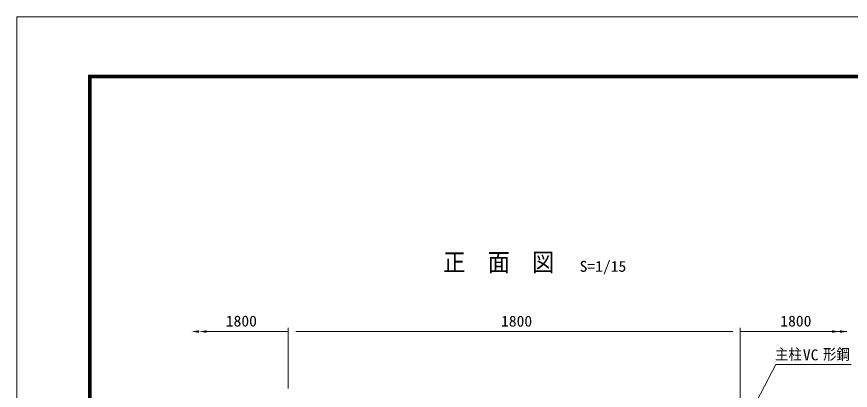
# Model space of a CAD drawing. Units: millimetres, scale not verified. Extents: x -4455 to 4455, y -3150 to 3150.
# Drawn here: x -4455 to -1136, y 1662 to 3150 of the extents above; entities that cross this region are included whole.
import ezdxf
from ezdxf.enums import TextEntityAlignment as Align

# ---------------------------------------------------------------- set-up
doc = ezdxf.new("R2010")
doc.units = ezdxf.units.MM
doc.header["$LTSCALE"] = 30
for name, color, linetype, lineweight in [('0-1_5寸法', 1, 'Continuous', 18), ('0-4_7詳細', 7, 'Continuous', 18), ('0-5_6文字', 3, 'Continuous', 18), ('0-F_D-TTL', 7, 'Continuous', 9)]:
    doc.layers.add(name, color=color, linetype=linetype, lineweight=lineweight)
doc.styles.add('ＭＳ ゴシック', font='')
doc.styles.get('ＭＳ ゴシック').set_extended_font_data('MS Gothic')

msp = doc.modelspace()

# ---------------------------------------------------------------- linework, layer by layer
at = {"layer": '0-1_5寸法'}
for p, q in [((-3698.83, 1896.04), (-3373.71, 1896.04)), ((-1573.71, 1896.04), (-1180.41, 1896.04)), ((-1209.37, 1896.04), (-1148.87, 1896.04))]:
    msp.add_line(p, q, dxfattribs=at)
for points in [[(-3728.83, 1901.04), (-3728.83, 1891.04), (-3758.83, 1896.04)], [(-3698.83, 1901.04), (-3698.83, 1891.04), (-3728.83, 1896.04)], [(-1178.41, 1896.04), (-1208.41, 1890.83), (-1208.41, 1901.25)], [(-1146.87, 1896.04), (-1176.87, 1890.83), (-1176.87, 1901.25)]]:
    msp.add_solid(points, dxfattribs=at)
at = {"layer": '0-4_7詳細', "color": 1}
for p, q in [((-3373.71, 1669.39), (-3373.71, 1911.04)), ((-3343.71, 1896.04), (-1603.71, 1896.04)), ((-1573.71, 1622.46), (-1573.71, 1911.04))]:
    msp.add_line(p, q, dxfattribs=at)
at = {"layer": '0-5_6文字', "color": 7, "lineweight": 9}
msp.add_lwpolyline([(-1132.23, 1764.92), (-1432.79, 1764.92), (-1538.43, 1561.87)], dxfattribs=at)
at = {"layer": '0-F_D-TTL', "color": 2, "lineweight": 18}
msp.add_lwpolyline([(-4454.85, 3150.21), (4454.85, 3150.21), (4454.85, -3150.21), (-4454.85, -3150.21)], close=True, dxfattribs=at)
at = {"layer": '0-F_D-TTL'}
for points in [[(-4168.47, 2916.87), (4168.47, 2916.87), (4168.47, -2916.87), (-4168.47, -2916.87)], [(-4165.81, 2914.21), (4165.81, 2914.21), (4165.81, -2914.21), (-4165.81, -2914.21)], [(-4163.16, 2911.56), (4163.16, 2911.56), (4163.16, -2911.56), (-4163.16, -2911.56)], [(-4160.51, 2908.91), (4160.51, 2908.91), (4160.51, -2908.91), (-4160.51, -2908.91)], [(-4157.86, 2906.26), (4157.86, 2906.26), (4157.86, -2906.26), (-4157.86, -2906.26)]]:
    msp.add_lwpolyline(points, close=True, dxfattribs=at)

# ---------------------------------------------------------------- texts
at = {"layer": '0-1_5寸法', "color": 3, "style": 'ＭＳ ゴシック', "width": 1.05}
for p in [(-3622.18, 1903.13), (-1414.3, 1903.13)]:
    msp.add_text('1800', height=43.33, dxfattribs=at).set_placement(p, align=Align.BOTTOM_LEFT)
at = {"layer": '0-4_7詳細', "color": 3, "style": 'ＭＳ ゴシック', "width": 1.05}
msp.add_text('1800', height=43.33, dxfattribs=at).set_placement((-2526.21, 1902.71), align=Align.BOTTOM_LEFT)
at = {"layer": '0-5_6文字', "color": 7, "style": 'ＭＳ ゴシック', "width": 0.9}
msp.add_text('正\u3000面\u3000図', height=72.14, dxfattribs=at).set_placement((-2756.69, 2114.41), align=Align.BOTTOM_LEFT)
at = {"layer": '0-5_6文字', "style": 'ＭＳ ゴシック'}
for s, width, p in [('S=1/15', 1.05, (-2213.49, 2120.97)), ('主柱', 0.9, (-1435.18, 1770.93)), ('形鋼', 0.9, (-1244.15, 1770.93)), ('VC', 1.05, (-1324.46, 1768.47))]:
    msp.add_text(s, height=43.33, dxfattribs=dict(at, width=width)).set_placement(p, align=Align.BOTTOM_LEFT)

doc.saveas('drawing.dxf')
